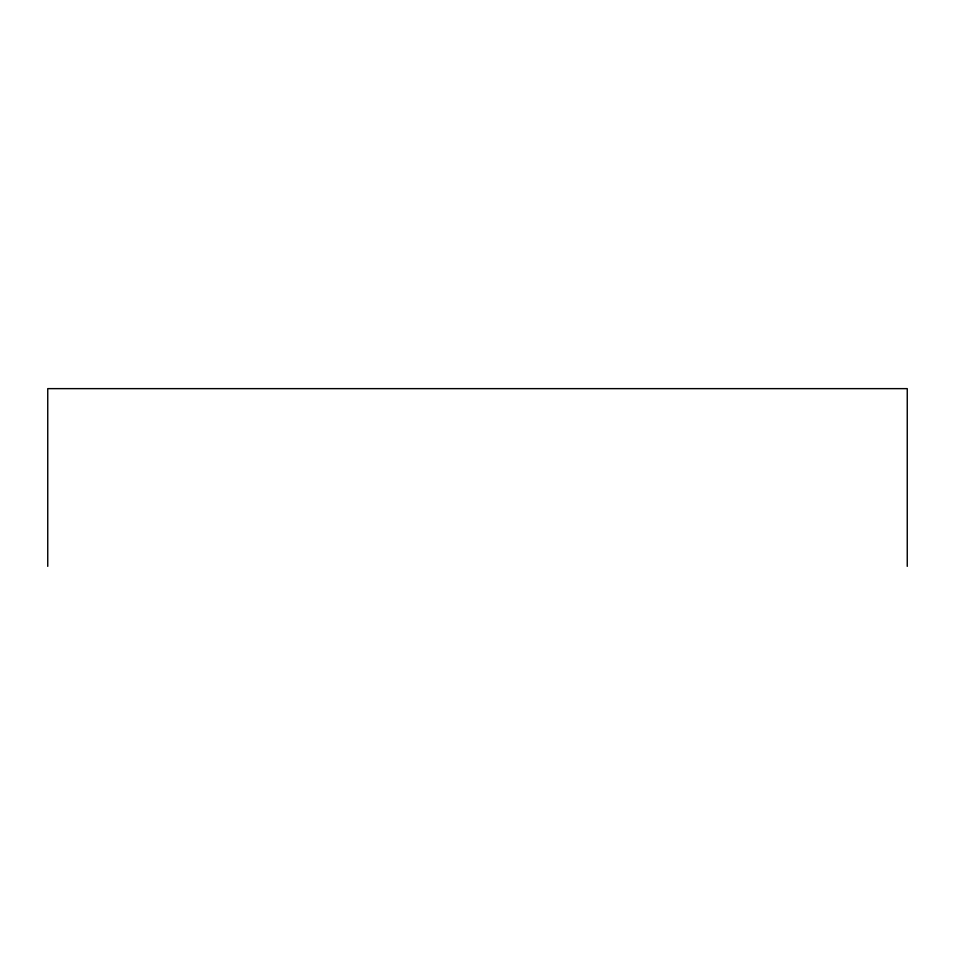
<?xml version="1.0" encoding="UTF-8"?>
<svg xmlns="http://www.w3.org/2000/svg" width="955" height="955" viewBox="0 0 955 955"><rect width="100%" height="100%" fill="white"/><g stroke="black" fill="none" stroke-linecap="round" stroke-linejoin="round"><path stroke-width="1.43" d="M907.25 566.363L907.25 388.637L47.75 388.637L47.75 566.363"/></g></svg>
